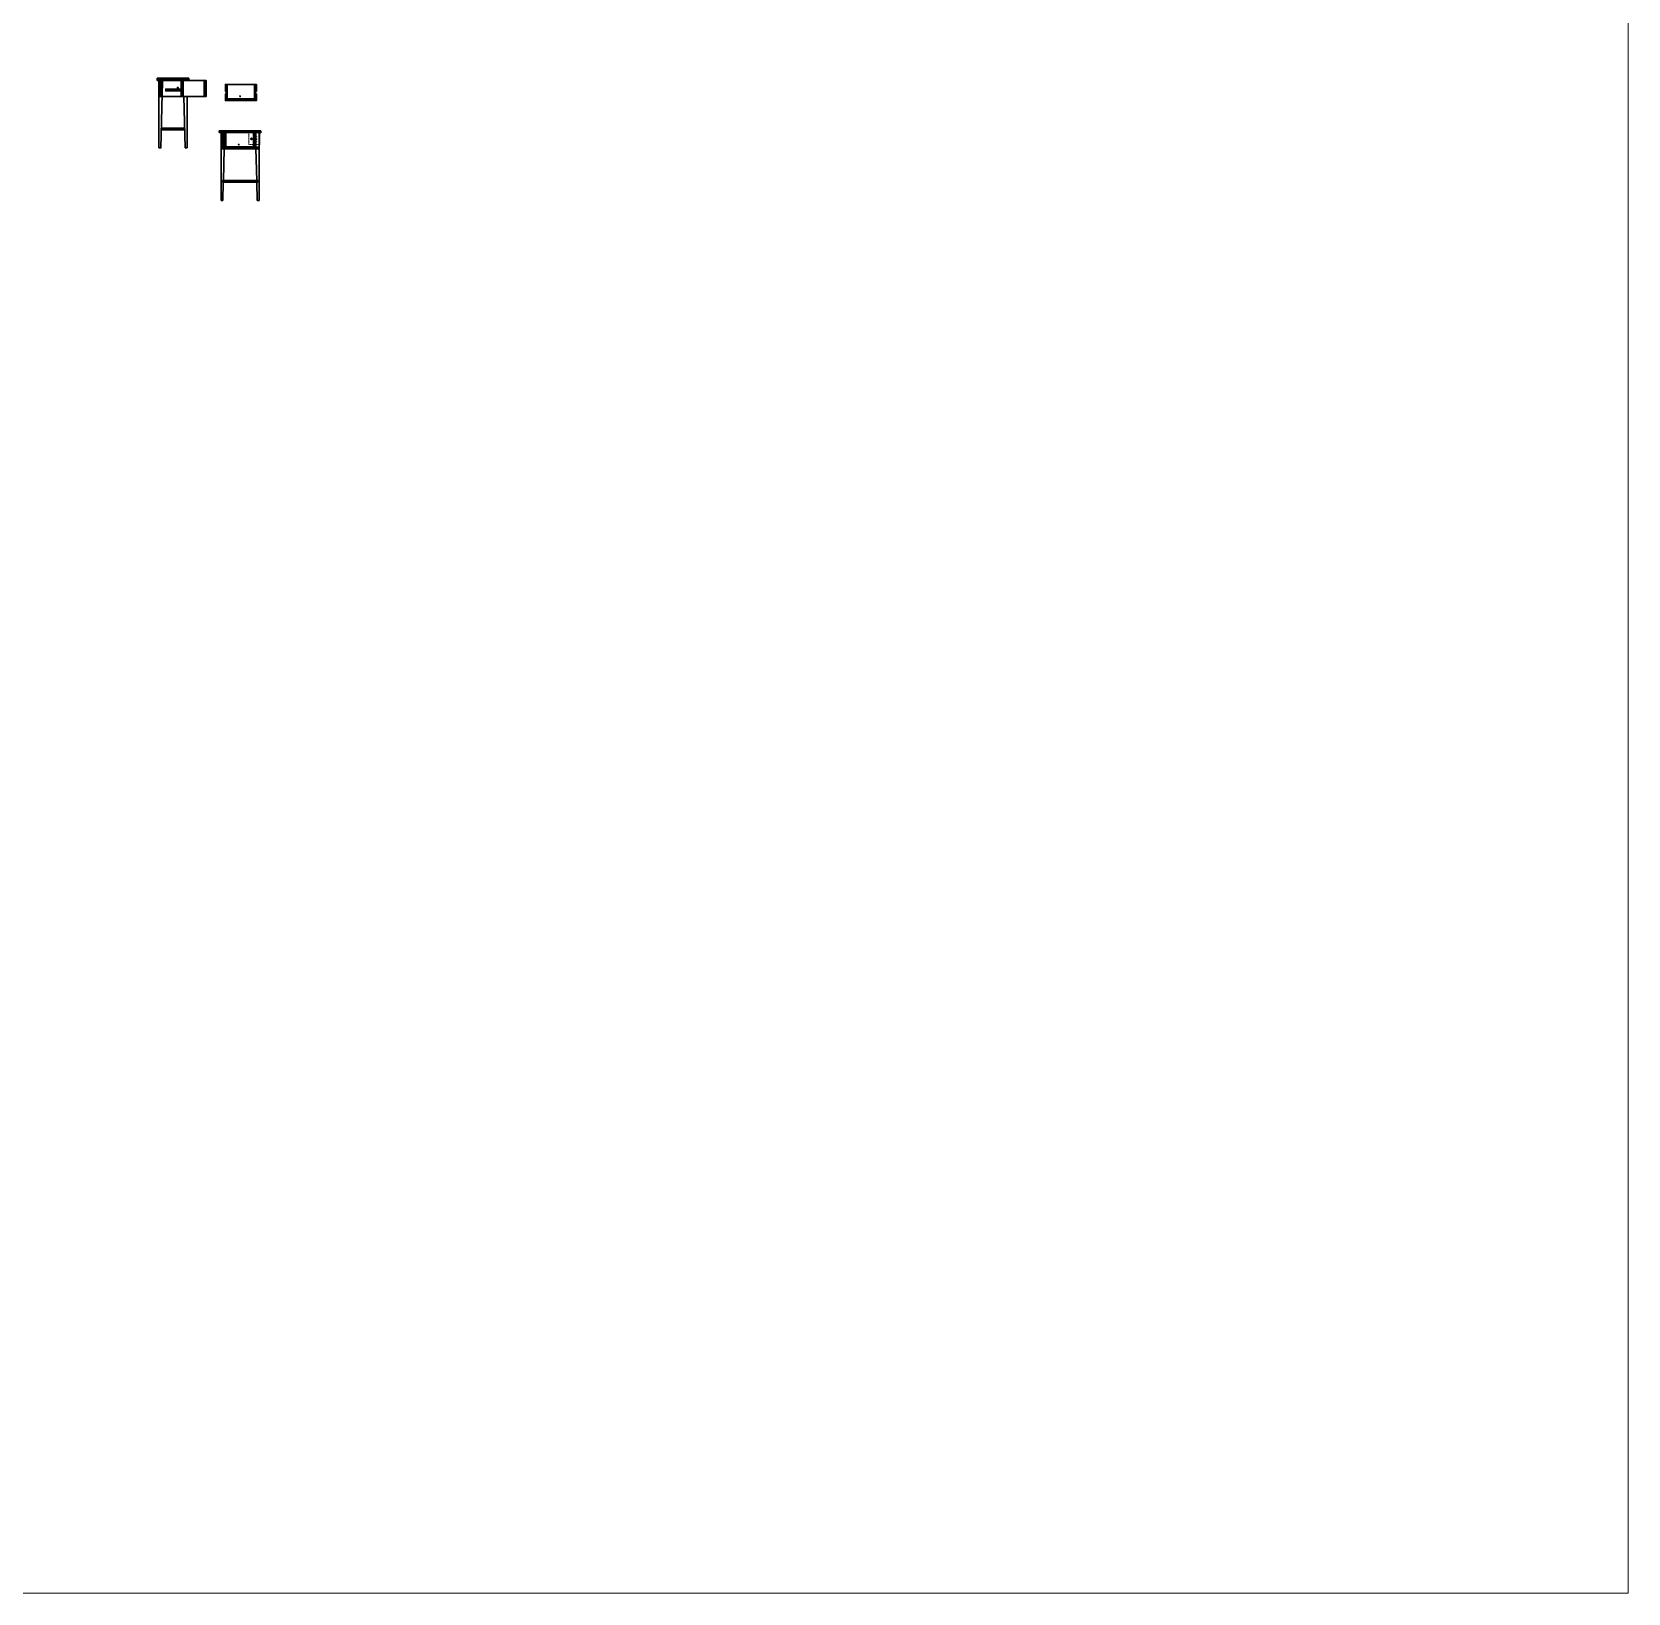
# Model space of a CAD drawing. Header units: inches. Extents: x -15438 to 28214, y -5168 to 29336.
# Drawn here: x 10581 to 28214, y -5168 to 12084 of the extents above; entities that cross this region are included whole.
import ezdxf

# ---------------------------------------------------------------- set-up
doc = ezdxf.new("R2010")
doc.units = ezdxf.units.IN
doc.header["$MEASUREMENT"] = 0
doc.linetypes.add('HIDDEN', pattern=[0.375, 0.25, -0.125])
for name, color, linetype, lineweight in [('Arredi', 1, 'Continuous', 30), ('Dettagli', 210, 'Continuous', 5), ('quote', 2, 'Continuous', 9), ('Tratteggi', 2, 'HIDDEN', 15)]:
    doc.layers.add(name, color=color, linetype=linetype, lineweight=lineweight)
doc.layers.add('Viti', color=2, linetype='Continuous')
pattern_1 = [(45, (6047.869, -6295.107), (-7.954951, 7.954951), [])]
pattern_2 = [(45, (6100.065, -8080.19), (-7.954951, 7.954951), [])]
pattern_3 = [(145, (-2e-05, 1.8103), (-1.07545582, -1.53591008), [])]

msp = doc.modelspace()

# ---------------------------------------------------------------- hatches: boundary and pattern name
at = {"layer": 'Dettagli'}
h = msp.add_hatch(dxfattribs=at)
h.set_pattern_fill('ANSI31', color=256, scale=90)
h.set_pattern_definition(pattern_1)
h.paths.add_polyline_path([(11984.355, 11369.981), (12020.419, 11369.981), (12025.441, 11548.171), (11984.355, 11548.171)])
h.paths.add_polyline_path([(12025.441, 11548.171), (12230.935, 11548.171), (12230.935, 11548.171), (12314.355, 11548.171), (12314.355, 11572.229), (11964.355, 11572.229), (11964.355, 11548.171), (11984.355, 11548.171)])
h = msp.add_hatch(dxfattribs=at)
h.set_pattern_fill('ANSI31', color=256, scale=90)
h.set_pattern_definition(pattern_1)
h.paths.add_polyline_path([(12250.935, 11548.171), (12230.935, 11548.171), (12230.935, 11369.981), (12250.935, 11369.981)])
h = msp.add_hatch(dxfattribs=at)
h.set_pattern_fill('ANSI31', color=256, scale=90)
h.set_pattern_definition(pattern_1)
h.paths.add_polyline_path([(12504.871, 11548.171), (12484.871, 11548.171), (12484.871, 11369.981), (12504.871, 11369.981)])
h = msp.add_hatch(dxfattribs=at)
h.set_pattern_fill('ANSI31', color=256, scale=90)
h.set_pattern_definition([(45, (7657.844, -5240.469), (-7.954951, 7.954951), [])])
h.paths.add_polyline_path([(12739.059, 11503.593), (12719.059, 11503.593), (12719.059, 11425.276), (12728.352, 11425.276), (12728.352, 11400.137), (12719.059, 11400.137), (12719.059, 11344.718), (12726.785, 11344.718), (12726.785, 11357.631), (12731.925, 11357.631), (12731.925, 11344.718), (12739.059, 11344.718)])
h.paths.add_polyline_path([(13061.66, 11503.593), (13041.66, 11503.593), (13041.66, 11344.718), (13050.431, 11344.718), (13050.431, 11357.631), (13055.572, 11357.631), (13055.572, 11344.718), (13061.66, 11344.718), (13061.66, 11400.137), (13052.366, 11400.137), (13052.366, 11425.276), (13061.66, 11425.276)])
h = msp.add_hatch(dxfattribs=at)
h.set_pattern_fill('ANSI31', color=256, scale=90)
h.set_pattern_definition(pattern_2)
h.paths.add_polyline_path([(12685.397, 10442.345), (12685.397, 10422.345), (12695.377, 10422.345), (13064.507, 10422.345), (13075.837, 10422.345), (13075.837, 10442.345)])
at = {"layer": 'quote'}
h = msp.add_hatch(dxfattribs=at)
h.set_pattern_fill('ANSI31', color=256, scale=90)
h.set_pattern_definition(pattern_2)
h.paths.add_polyline_path([(12670.326, 10791.775), (12704.68, 10791.775), (12704.68, 10971.775), (12670.326, 10971.775)])
h.paths.add_polyline_path([(13054.208, 10811.775), (13054.208, 10791.775), (13090.326, 10791.775), (13090.326, 10811.775)])
at = {"layer": 'Viti'}
h = msp.add_hatch(dxfattribs=at)
h.set_pattern_fill('ANSI31', color=256, scale=90)
h.set_pattern_definition(pattern_2)
h.paths.add_polyline_path([(12650.326, 10991.775), (12650.326, 10971.775), (13110.326, 10971.775), (13110.326, 10991.775)])
h = msp.add_hatch(dxfattribs=at)
h.set_pattern_fill('ANSI31', color=256, scale=90, angle=90)
h.paths.add_polyline_path([(12724.68, 10971.775), (12705.197, 10971.775), (12705.197, 10893.917), (12714.354, 10893.917), (12714.354, 10867.989), (12705.197, 10867.989), (12705.197, 10812.899), (12717.546, 10812.899), (12724.68, 10812.899)])
h = msp.add_hatch(dxfattribs=at)
h.set_pattern_fill('ANSI31', color=256, scale=15, angle=100)
h.set_pattern_definition(pattern_3)
h.paths.add_polyline_path([(12713.973, 10891.672), (12713.973, 10893.458), (12704.68, 10893.458), (12704.68, 10891.672)])
h = msp.add_hatch(dxfattribs=at)
h.set_pattern_fill('ANSI31', color=256, scale=15, angle=100)
h.set_pattern_definition(pattern_3)
h.paths.add_polyline_path([(12713.973, 10868.319), (12713.973, 10870.104), (12712.607, 10870.104), (12704.68, 10870.104), (12704.68, 10868.319)])
h = msp.add_hatch(dxfattribs=at)
h.set_pattern_fill('ANSI31', color=256, scale=15, angle=100)
h.set_pattern_definition(pattern_3)
h.paths.add_polyline_path([(12713.973, 10891.672), (12712.607, 10891.672), (12712.607, 10870.104), (12713.973, 10870.104)])

# ---------------------------------------------------------------- linework, layer by layer
at = {"layer": 'Arredi'}
for p, q in [((11964.355, 11572.229), (12294.355, 11572.229)), ((11964.355, 11572.229), (12314.355, 11572.229)), ((11964.355, 11572.229), (11964.355, 11548.171)), ((11964.355, 11548.171), (12314.355, 11548.171)), ((11964.355, 11548.171), (11984.355, 11548.171)), ((11984.355, 10802.229), (11984.355, 11548.171)), ((11984.355, 11548.171), (11984.355, 11494.392)), ((12004.355, 10799.981), (12025.441, 11548.171)), ((12314.355, 11572.229), (12314.355, 11548.171)), ((12020.419, 11369.981), (12258.306, 11369.981)), ((12274.355, 10802.229), (12258.306, 11369.981)), ((12294.355, 10802.229), (12294.391, 11370.25)), ((12728.352, 11425.276), (12719.059, 11425.276)), ((12719.059, 11400.137), (12728.352, 11400.137)), ((12728.352, 11400.137), (12728.352, 11425.276)), ((13052.366, 11400.137), (13052.366, 11425.276)), ((13052.366, 11425.276), (13061.66, 11425.276)), ((13061.66, 11400.137), (13052.366, 11400.137)), ((12010.008, 11000.551), (12268.749, 11000.551)), ((12010.571, 11020.551), (12268.184, 11020.551)), ((13110.326, 10991.775), (12650.326, 10991.775)), ((12650.326, 10991.775), (12650.326, 10971.775)), ((12650.326, 10973.141), (12650.326, 10973.141)), ((12650.326, 10971.775), (13110.326, 10971.775)), ((12670.326, 10971.775), (12670.326, 10221.775)), ((12670.326, 10971.775), (12670.326, 10671.775)), ((12670.326, 10971.775), (12670.326, 10771.775)), ((12670.326, 10971.775), (12670.326, 10923.124)), ((12670.326, 10971.775), (12709.212, 10971.775)), ((12705.197, 10974.626), (12705.197, 10893.917)), ((13049.189, 10971.775), (13090.326, 10971.775)), ((13090.326, 10221.775), (13090.326, 10971.775)), ((13090.326, 10971.775), (13090.326, 10221.775)), ((13090.326, 10971.775), (13090.326, 10942.8)), ((13110.326, 10970.409), (13090.326, 10970.409)), ((13110.326, 10990.409), (13110.326, 10970.409)), ((11984.355, 10802.229), (12004.418, 10802.229)), ((12274.355, 10802.229), (12294.355, 10802.229)), ((12670.326, 10791.775), (12704.68, 10791.775)), ((12695.881, 10442.345), (12704.68, 10791.775)), ((12713.973, 10893.458), (12704.68, 10893.458)), ((12704.68, 10868.319), (12713.973, 10868.319)), ((12705.197, 10893.917), (12714.354, 10893.917)), ((12714.354, 10867.989), (12705.197, 10867.989)), ((12705.197, 10867.989), (12705.197, 10793.585)), ((12705.933, 10793.585), (13054.208, 10793.585)), ((12713.973, 10868.319), (12713.973, 10893.458)), ((12714.354, 10893.917), (12714.354, 10867.989)), ((13037.987, 10866.508), (13037.987, 10891.647)), ((13037.987, 10891.647), (13047.28, 10891.647)), ((13047.28, 10866.508), (13037.987, 10866.508)), ((13063.95, 10442.345), (13054.208, 10791.775)), ((13075.837, 10442.345), (12685.397, 10442.345)), ((12685.397, 10442.345), (12685.397, 10422.345)), ((12685.397, 10422.345), (12695.377, 10422.345)), ((12690.326, 10221.775), (12695.377, 10422.345)), ((12695.377, 10422.345), (13064.507, 10422.345)), ((13070.099, 10221.775), (13064.507, 10422.345)), ((13075.837, 10422.345), (13064.507, 10422.345)), ((13075.837, 10442.345), (13075.837, 10422.345)), ((12670.326, 10221.775), (12690.326, 10221.775)), ((13070.099, 10221.775), (13090.326, 10221.775))]:
    msp.add_line(p, q, dxfattribs=at)
for points in [[(12025.441, 11548.171), (11984.355, 11548.171), (11984.355, 11369.981), (12020.419, 11369.981)], [(12230.935, 11548.171), (12250.935, 11548.171), (12250.935, 11369.981), (12230.935, 11369.981)], [(12504.871, 11548.171), (12484.871, 11548.171), (12484.871, 11369.981), (12504.871, 11369.981)], [(12504.871, 11490.303), (12507.4, 11490.303), (12507.4, 11478.047), (12504.871, 11478.047)], [(13090.326, 10811.775), (13054.208, 10811.775), (13054.208, 10791.775), (13090.326, 10791.775)]]:
    msp.add_lwpolyline(points, close=True, dxfattribs=at)
for points in [[(12230.935, 11401.546), (12230.935, 11369.981), (12504.871, 11369.981), (12504.871, 11548.171), (12230.935, 11548.171), (12230.935, 11422.163)], [(12739.059, 11344.718), (12739.059, 11503.593), (12719.059, 11503.593), (12719.059, 11425.276)], [(12719.059, 11425.276), (12719.059, 11503.593), (13061.66, 11503.593), (13061.66, 11425.276)], [(13041.66, 11344.718), (13041.66, 11503.593), (13061.66, 11503.593), (13061.66, 11425.276)], [(12230.935, 11432.467), (12059.85, 11432.467), (12059.85, 11453.084), (12230.935, 11453.084)], [(12186.963, 11439.652), (12162.478, 11439.652)], [(12162.69, 11444.524), (12186.751, 11444.524)], [(12230.935, 11401.542), (12230.935, 11422.159)], [(12258.396, 11370.25), (12294.391, 11370.25)], [(12719.059, 11400.137), (12719.059, 11325.404), (12739.059, 11325.404)], [(13061.66, 11400.137), (13061.66, 11325.404), (12719.059, 11325.404), (12719.059, 11400.137)], [(12719.059, 11344.718), (12726.785, 11344.718)], [(12719.059, 11339.312), (12726.785, 11339.312)], [(13061.66, 11329.252), (12719.059, 11329.252)], [(13061.66, 11325.404), (12719.059, 11325.404)], [(12731.925, 11344.718), (13050.431, 11344.718)], [(12731.925, 11339.312), (13050.431, 11339.312)], [(13061.66, 11400.137), (13061.66, 11325.404), (13041.66, 11325.404)], [(13055.572, 11344.718), (13061.66, 11344.718)], [(13055.572, 11339.312), (13061.66, 11339.312)], [(12670.326, 10791.775), (12670.326, 10971.775), (12704.68, 10971.775), (12704.68, 10791.775)], [(12724.68, 10812.899), (12724.68, 10971.775), (12704.68, 10971.775), (12704.68, 10893.458)], [(12704.68, 10893.458), (12704.68, 10971.775), (13047.28, 10971.775), (13047.28, 10893.458)], [(13027.28, 10811.089), (13027.28, 10969.965), (13047.28, 10969.965), (13047.28, 10891.647)], [(13090.326, 10791.775), (13090.326, 10971.775), (13054.208, 10971.775), (13054.208, 10791.775)], [(12704.68, 10868.319), (12704.68, 10793.585)], [(12704.68, 10793.585), (12704.68, 10868.319)], [(12705.197, 10812.899), (12717.546, 10812.899)], [(12705.197, 10807.494), (12717.546, 10807.494)], [(13047.28, 10797.433), (12705.197, 10797.433)], [(13047.28, 10793.585), (12705.197, 10793.585)], [(13047.28, 10868.319), (13047.28, 10793.585), (12705.933, 10793.585)], [(12705.933, 10793.585), (12724.68, 10793.585)], [(12717.546, 10812.899), (13036.052, 10812.899)], [(12717.546, 10807.494), (13036.052, 10807.494)], [(13047.28, 10866.508), (13047.28, 10791.775), (13027.28, 10791.775)], [(13041.192, 10811.089), (13047.28, 10811.089)], [(13041.192, 10805.683), (13047.28, 10805.683)]]:
    msp.add_lwpolyline(points, dxfattribs=at)
for centre, radius in [((12192.579, 11466.145), 5.454), ((12136.102, 11442.776), 2.748), ((12218.624, 11442.776), 2.748)]:
    msp.add_circle(centre, radius, dxfattribs=at)
for centre, start, end in [((12163.752, 11442.037), 113.1348341, 241.887615), ((12185.688, 11442.037), 298.112385, 66.8651659)]:
    msp.add_arc(centre, 2.705, start, end, dxfattribs=at)
at = {"layer": 'Dettagli'}
for centre in [(12880.594, 11372.739), (12866.215, 10839.11)]:
    msp.add_circle(centre, 6.164, dxfattribs=at)
at = {"layer": 'quote', "color": 0}
msp.add_lwpolyline([(-15438.453, 29335.516), (28214.229, 29335.516), (28214.229, -5167.518), (-15438.453, -5167.518)], close=True, dxfattribs=at)
at = {"layer": 'Tratteggi'}
for p, q in [((13025.849, 10904.065), (13031.82, 10904.065)), ((13025.849, 10898.095), (13025.849, 10904.065)), ((13027.839, 10898.095), (13025.849, 10898.095)), ((13031.82, 10898.095), (13027.839, 10898.095)), ((13031.82, 10904.065), (13031.82, 10904.562)), ((13031.82, 10904.562), (13054.208, 10904.562)), ((13031.82, 10897.597), (13031.82, 10898.095)), ((13054.208, 10897.597), (13031.82, 10897.597))]:
    msp.add_line(p, q, dxfattribs=at)
for points in [[(12731.925, 11357.631), (12731.925, 11331.878), (12726.785, 11331.878), (12726.785, 11357.631)], [(13055.572, 11357.631), (13055.572, 11331.878), (13050.431, 11331.878), (13050.431, 11357.631)], [(12976.242, 10979.434), (13100.49, 10979.434), (13100.49, 10838.187), (12976.242, 10838.187)], [(13041.192, 10824.003), (13041.192, 10798.249), (13036.052, 10798.249), (13036.052, 10824.003)], [(13039.643, 10928.425), (13065.396, 10928.425), (13065.396, 10923.284), (13039.643, 10923.284)], [(13039.643, 10873.167), (13065.396, 10873.167), (13065.396, 10868.027), (13039.643, 10868.027)]]:
    msp.add_lwpolyline(points, close=True, dxfattribs=at)
at = {"layer": 'Viti'}
for p, q in [((13000.284, 10901.599), (13004.679, 10901.534)), ((13005.885, 10901.03), (13000.407, 10900.562)), ((13005.162, 10902.199), (13001.969, 10906.674)), ((13003.377, 10907.962), (13005.155, 10903.943)), ((13003.915, 10896.527), (13006.211, 10900.276)), ((13007.444, 10900.605), (13004.623, 10895.886)), ((13005.852, 10902.565), (13005.852, 10901.504)), ((13005.852, 10901.504), (13006.753, 10900.923)), ((13006.834, 10903.146), (13005.872, 10902.565)), ((13005.961, 10903.782), (13008.691, 10908.554)), ((13006.753, 10900.923), (13007.755, 10901.343)), ((13007.755, 10902.505), (13006.834, 10903.146)), ((13010.078, 10907.682), (13007.198, 10904.361)), ((13007.395, 10903.564), (13012.876, 10903.125)), ((13007.755, 10901.343), (13007.755, 10902.505)), ((13009.947, 10896.375), (13008.246, 10900.428)), ((13008.316, 10902.093), (13010.653, 10897.117)), ((13013.222, 10901.806), (13008.91, 10902.66)), ((13065.692, 10897.865), (13054.205, 10897.865)), ((13054.205, 10897.865), (13054.208, 10897.597)), ((13054.208, 10904.562), (13054.208, 10904.113)), ((13054.208, 10904.113), (13065.692, 10904.113)), ((13065.692, 10904.113), (13065.692, 10897.865))]:
    msp.add_line(p, q, dxfattribs=at)
at = {"layer": 'Viti', "color": 5}
for points in [[(12704.68, 10893.458), (12713.973, 10893.458), (12713.973, 10891.672), (12704.68, 10891.672)], [(12704.68, 10870.104), (12713.973, 10870.104), (12713.973, 10868.319), (12704.68, 10868.319)], [(12713.973, 10891.672), (12712.607, 10891.672), (12712.607, 10870.104), (12713.973, 10870.104)]]:
    msp.add_lwpolyline(points, close=True, dxfattribs=at)
at = {"layer": 'Viti'}
for points in [[(13004.679, 10901.534, 0.475977325), (13005.162, 10902.199, 0.875452119)], [(13005.155, 10903.943, 0.475977325), (13005.961, 10903.782, 0.875452119)], [(13006.211, 10900.276, 0.475977325), (13005.885, 10901.03, 0.875452119)], [(13007.198, 10904.361, 0.475977325), (13007.395, 10903.564, 0.875452119)], [(13008.246, 10900.428, 0.475977325), (13007.444, 10900.605, 0.875452119)], [(13008.91, 10902.66, 0.475977325), (13008.316, 10902.093, 0.875452119)]]:
    msp.add_lwpolyline(points, format="xyb", dxfattribs=at)
for radius in [8.276, 7.569]:
    msp.add_circle((13006.846, 10902.031), radius, dxfattribs=at)
for centre, radius, start, end in [((13007.123, 10902.271), 7.209, 142.3108621, 182.6447144), ((13000.332, 10902.013), 0.416, 174.0150904, 274.8779262), ((13000.533, 10900.165), 0.416, 107.5565229, 190.2383007), ((13006.822, 10902.754), 7.209, 201.6791913, 242.0130436), ((13001.691, 10906.363), 0.416, 48.1881937, 130.8699715), ((13003.584, 10896.779), 0.416, 233.3834197, 334.2462555), ((13003.772, 10908.092), 0.416, 108.7320642, 209.5949), ((13006.846, 10902.031), 7.209, 77.0278358, 117.3616881), ((13005.019, 10895.756), 0.416, 161.809417, 244.4911948), ((13006.592, 10902.373), 7.209, 255.9320854, 296.2659377), ((13008.293, 10908.676), 0.416, 342.9051674, 65.5869452), ((13009.549, 10896.253), 0.416, 287.6363138, 28.4991495), ((13010.364, 10907.379), 0.416, 43.9276747, 144.7905105), ((13006.188, 10902.017), 7.209, 12.2234464, 52.5572986), ((13010.982, 10897.372), 0.416, 217.8395009, 300.5212787), ((13006.373, 10902.374), 7.209, 311.9621693, 352.2960216), ((13012.817, 10903.537), 0.416, 278.100778, 0.7825558), ((13013.101, 10901.408), 0.416, 343.6663977, 84.5292334)]:
    msp.add_arc(centre, radius, start, end, dxfattribs=at)

doc.saveas('drawing.dxf')
